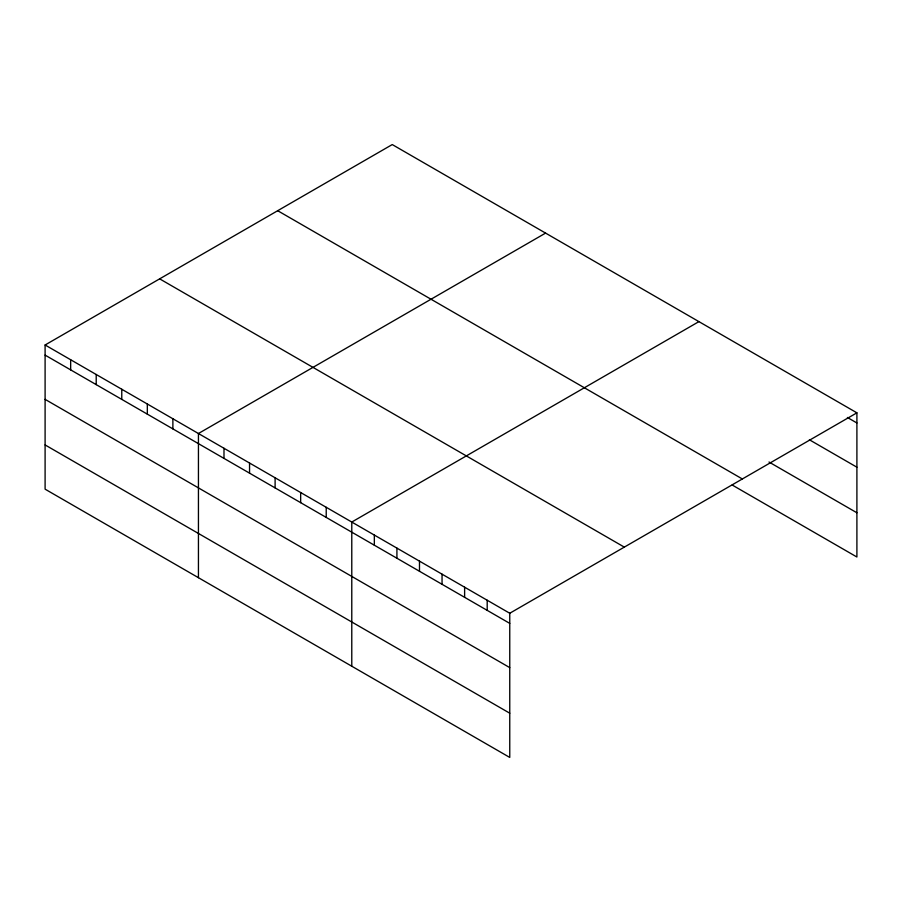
<?xml version="1.0" encoding="UTF-8"?>
<svg xmlns="http://www.w3.org/2000/svg" width="902" height="902" viewBox="0 0 902 902"><rect width="100%" height="100%" fill="white"/><g stroke="black" fill="none" stroke-linecap="round" stroke-linejoin="round"><path stroke-width="1.35" d="M509.754 667.627L509.754 613.259L45.1 344.992L45.1 489.166L509.754 757.432L509.754 667.627L45.1 399.36M732.176 485.005L856.9 557.008L856.9 412.834L392.246 144.568L45.1 344.992M545.575 233.099L198.44 433.512L198.44 577.697M698.915 321.619L351.78 522.044L351.78 666.217M509.754 613.259L856.9 412.834M847.395 417.479L856.9 422.97M809.387 439.77L856.9 467.202M769 462.027L856.9 512.776M277.681 210.707L742.346 478.973M159.654 278.853L624.319 547.119M45.1 355.117L509.754 623.383M45.1 444.934L509.754 713.2M487.193 600.225L487.193 610.361M464.62 587.191L464.62 597.327M442.048 574.168L442.048 584.293M419.486 561.134L419.486 571.27M396.914 548.1L396.914 558.237M374.341 535.078L374.341 545.203M326.22 507.285L326.22 517.421M300.659 492.537L300.659 502.673M275.11 477.778L275.11 487.914M249.55 463.03L249.55 473.155M223.989 448.271L223.989 458.408M172.88 418.765L172.88 428.89M147.33 404.006L147.33 414.142M121.77 389.247L121.77 399.383M96.21 374.499L96.21 384.635M70.66 359.74L70.66 369.876"/></g></svg>
